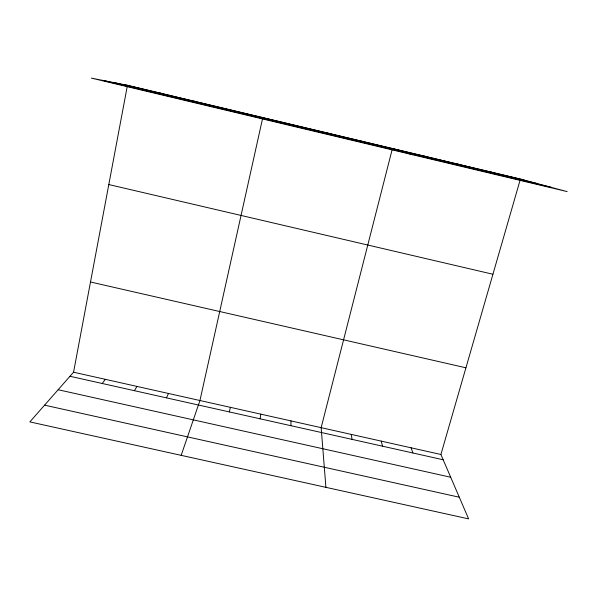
<?xml version="1.0" encoding="UTF-8"?>
<svg xmlns="http://www.w3.org/2000/svg" width="597" height="597" viewBox="0 0 597 597"><rect width="100%" height="100%" fill="white"/><g stroke="black" fill="none" stroke-linecap="round" stroke-linejoin="round"><path stroke-width="0.9" d="M290.896 425.698L290.985 420.907M260.165 418.818L260.732 414.131M520.159 179.943L440.907 454.481L468.615 518.883L29.85 421.9L73.558 372.215L127.28 86.199M262.583 118.467L199.95 400.52L181.167 455.347M229.338 411.923L230.39 407.341M166.459 397.856L168.503 393.483M134.4 390.692L136.952 386.416M102.244 383.498L105.303 379.326M255.635 117.31L262.777 117.572M227.964 109.385L229.114 109.542M193.607 101.184L195.338 101.483M159.13 92.96L161.451 93.401M44.581 405.154L459.302 497.226M73.558 372.215L440.907 454.481M69.983 376.274L443.175 459.765M58.148 389.737L450.698 477.242M90.498 282L465.929 367.797M108.803 184.555L492.928 274.254M124.542 84.707L524.196 180.063M114.84 82.782L536.785 183.443M103.624 80.558L551.292 187.346M488.57 171.443L491.816 172.339M456.623 163.824L459.339 164.585M424.571 156.175L426.743 156.81M412.602 154.75L392.423 148.504L321.149 427.661L325.917 487.339M360.163 140.81L361.252 141.183M327.805 133.094L328.343 133.332M411.102 447.81L412.908 452.989M381.207 441.108L382.543 446.198M351.223 434.4L352.088 439.385M127.452 85.289L91.341 78.117L567.15 191.607L520.412 179.048L127.452 85.289"/></g></svg>
